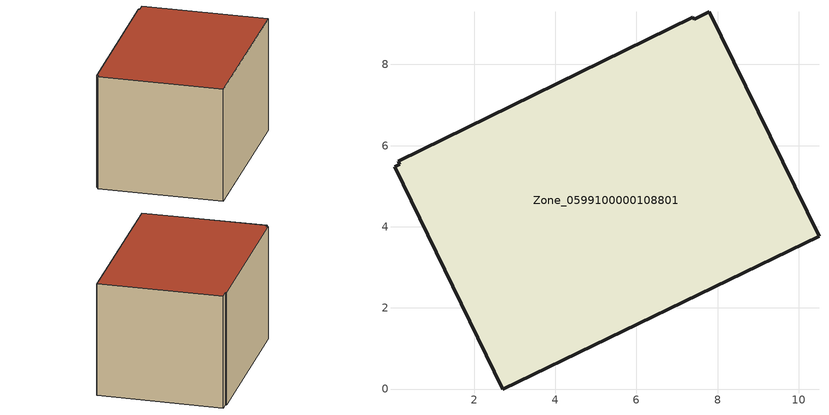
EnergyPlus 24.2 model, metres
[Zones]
Zone_0599100000108801
 floor ground (C_G): 7.8,9.29 10.5,3.77 2.71,0 0.04,5.47 0.17,5.54 0.13,5.61 7.39,9.16 7.42,9.11 z0
 wall outside (C_F): 7.39,9.16 0.13,5.61 0.17,5.54 0.04,5.47 2.71,0 10.5,3.77 7.8,9.29 7.42,9.11 7.39,9.16 z0:5.75
 roof outside (C_R): 10.5,3.77 7.8,9.29 7.42,9.11 7.39,9.16 0.13,5.61 0.17,5.54 0.04,5.47 2.71,0 z5.75
[BUILDING]
Pand.0599100000108801: North Axis=0; Terrain=City; Loads Convergence Tolerance Value=0.04; Temperature Convergence Tolerance Value=0.4; Solar Distribution=FullExterior; Maximum Number of Warmup Days=25; Minimum Number of Warmup Days=1
[Site:Location]
Rotterdam.The.Hague.AP_ZH_NLD Design_Conditions: Latitude=51.96; Longitude=4.45; Time Zone=1; Elevation=-4.5
[SITE:GROUNDTEMPERATURE:BUILDINGSURFACE]
18, 18, 18, 18, 18, 18, 18, 18, 18, 18, 18, 18
[MATERIAL] Thermal Absorptance=0.9; Solar Absorptance=0.7; Visible Absorptance=0.7
Name | Roughness | Thickness | Conductivity | Density | Specific Heat
G.TC.1946-1964 | MediumSmooth | 0.15 | 1 | 540 | 1210
F.TC.1946-1964 | Rough | 0.3 | 0.857143 | 1920 | 840
R.TC.1946-1964 | MediumRough | 0.2 | 0.235294 | 1500 | 1000
[CONSTRUCTION]
C_G: G.TC.1946-1964
C_F: F.TC.1946-1964
C_R: R.TC.1946-1964
[ZONE]
Zone_0599100000108801: Type=1; Multiplier=1; Ceiling Height=Autocalculate; Volume=Autocalculate; Floor Area=autocalculate; Part of Total Floor Area=Yes
[ZONEINFILTRATION:DESIGNFLOWRATE]
Infil_Zone_0599100000108801: Zone or ZoneList or Space or SpaceList=Zone_0599100000108801; Schedule=AlwaysOn; Design Flow Rate Calculation Method=Flow/Area; Flow Rate per Floor Area=0.003; Constant Term Coefficient=1; Temperature Term Coefficient=0; Velocity Term Coefficient=0; Velocity Squared Term Coefficient=0
[HVACTEMPLATE:ZONE:IDEALLOADSAIRSYSTEM]
Zone_0599100000108801: Maximum Heating Supply Air Temperature=50; Minimum Cooling Supply Air Temperature=13; Maximum Heating Supply Air Humidity Ratio=0.0156; Minimum Cooling Supply Air Humidity Ratio=0.0077; Heating Limit=NoLimit; Cooling Limit=NoLimit; Dehumidification Control Type=ConstantSensibleHeatRatio; Cooling Sensible Heat Ratio=0.7; Dehumidification Setpoint=60; Humidification Control Type=None; Humidification Setpoint=30; Outdoor Air Method=None; Outdoor Air Flow Rate per Person=0.00944; Outdoor Air Flow Rate per Zone Floor Area=0; Outdoor Air Flow Rate per Zone=0; Demand Controlled Ventilation Type=None; Outdoor Air Economizer Type=NoEconomizer; Heat Recovery Type=None; Sensible Heat Recovery Effectiveness=0.7; Latent Heat Recovery Effectiveness=0.65
[ZONECONTROL:THERMOSTAT]
ThermostatControl_Zone_0599100000108801: Zone or ZoneList=Zone_0599100000108801; Control Type Schedule=DualSetpointControlType; Control 1=Thermostat_Zone_0599100000108801; Temperature Difference Between Cutout And Setpoint=0
[THERMOSTATSETPOINT:DUALSETPOINT]
Thermostat_Zone_0599100000108801: Heating Setpoint Temperature Schedule=HeatingSetpoint_Zone_0599100000108801; Cooling Setpoint Temperature Schedule=CoolingSetpoint_Zone_0599100000108801
[SCHEDULE:COMPACT]
HeatingSetpoint_Zone_0599100000108801: Through: 12/31, For: AllDays, Until: 24:00, 21
CoolingSetpoint_Zone_0599100000108801: Through: 12/31, For: AllDays, Until: 24:00, 24
DualSetpointControlType: Through: 12/31, For: AllDays, Until: 24:00, 4
AlwaysOn: Through: 12/31, For: AllDays, Until: 24:00, 1
